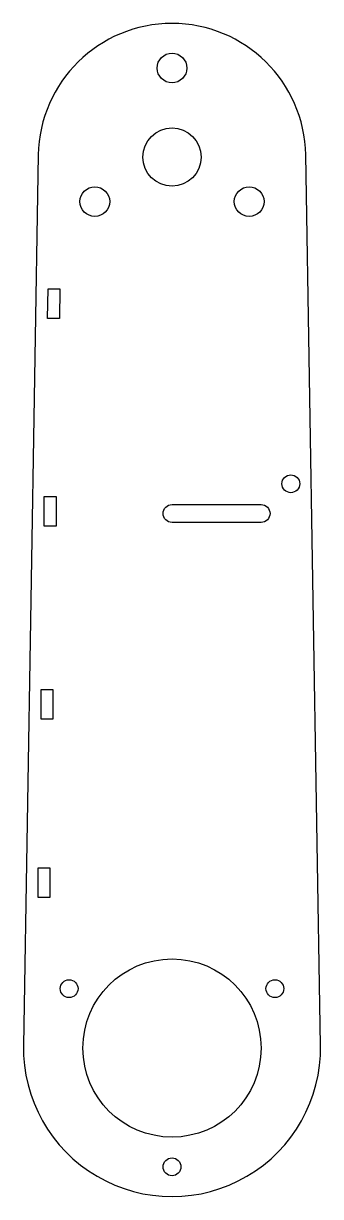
# Model space of a CAD drawing. Header units: millimetres. Extents: x -25 to 25, y -25 to 172.
import ezdxf

# ---------------------------------------------------------------- set-up
doc = ezdxf.new("R2010")
doc.units = ezdxf.units.MM
doc.layers.get('0').update_dxf_attribs({"linetype": 'CONTINUOUS'})

msp = doc.modelspace()

# ---------------------------------------------------------------- linework, layer by layer
for points in [[(-25, 0.42, 1.016808), (25, 0.42), (22.5, 150.38, 0.98347), (-22.5, 150.38)], [(0, 91.5), (15, 91.5, -1), (15, 88.5), (0, 88.5, -1)]]:
    msp.add_lwpolyline(points, format="xyb", close=True)
for points in [[(-18.87, 127.81), (-18.96, 122.81), (-20.96, 122.84), (-20.87, 127.84)], [(-19.5, 92.84), (-19.5, 87.84), (-21.5, 87.84), (-21.5, 92.84)], [(-20.04, 60.35), (-20.04, 55.35), (-22.04, 55.35), (-22.04, 60.35)], [(-20.54, 30.35), (-20.54, 25.35), (-22.54, 25.35), (-22.54, 30.35)]]:
    msp.add_lwpolyline(points, close=True)
for centre, radius in [((0, 165), 2.5), ((0, 150), 4.9), ((-12.99, 142.5), 2.5), ((12.99, 142.5), 2.5), ((20, 95), 1.5), ((0, 0), 15), ((-17.32, 10), 1.5), ((17.32, 10), 1.5), ((0, -20), 1.5)]:
    msp.add_circle(centre, radius)

doc.saveas('drawing.dxf')
